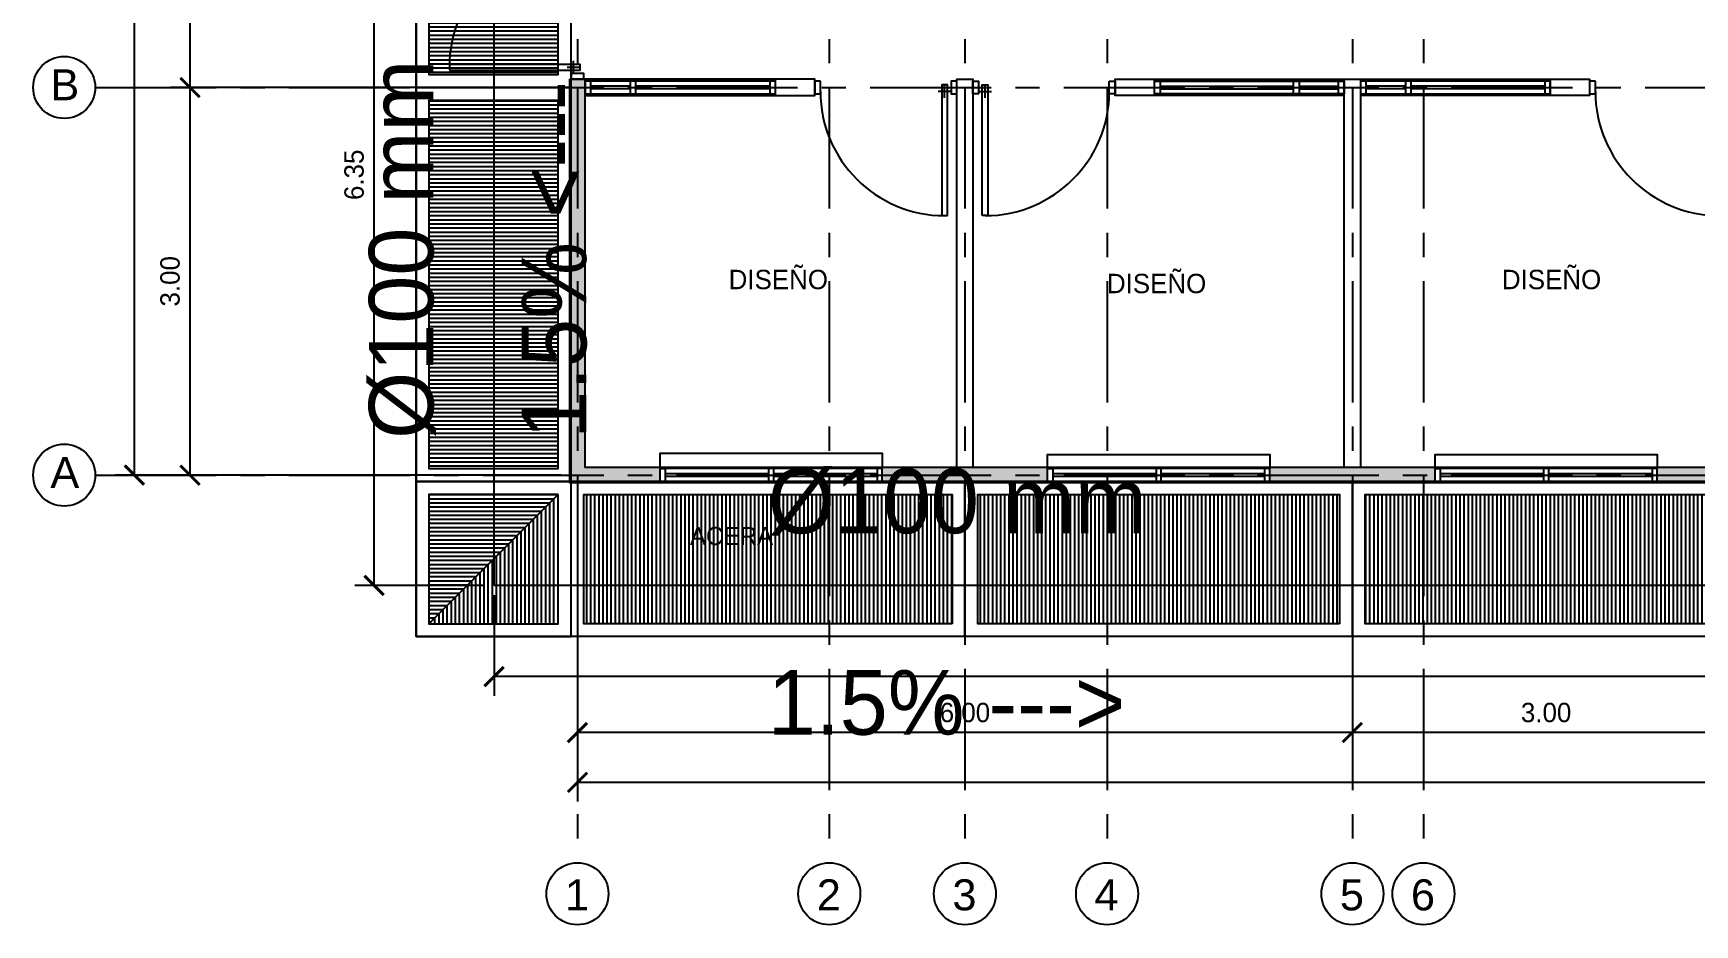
# Model space of a CAD drawing. Header units: millimetres. Extents: x 2 to 234, y 0 to 21.
# Drawn here: x 182.32 to 195.19, y 1.73 to 8.63 of the extents above; entities that cross this region are included whole.
import ezdxf

# ---------------------------------------------------------------- set-up
doc = ezdxf.new("R2010")
doc.units = ezdxf.units.MM
doc.header["$MEASUREMENT"] = 0
doc.header["$PDMODE"] = 3
doc.linetypes.add('CENTER', pattern=[2, 1.25, -0.25, 0.25, -0.25])
for name, color, linetype in [('A-COTAS', 252, 'Continuous'), ('A-EJES', 252, 'CENTER'), ('A-PLANTAS', 252, 'Continuous'), ('A-TEXTO', 252, 'Continuous')]:
    doc.layers.add(name, color=color, linetype=linetype)
doc.styles.add('EJES-ARQ$0$PL-EJES$0$R2', font='arial.ttf', dxfattribs={"height": 0.3})
doc.styles.add('T2-E75', font='GOTHIC.TTF', dxfattribs={"height": 0.15})
doc.styles.add('T8-E500', font='GOTHIC.TTF', dxfattribs={"height": 4})
doc.dimstyles.new('E75', dxfattribs={"dimtxt": 0.15, "dimasz": 0.15, "dimexe": 0.15, "dimexo": 0.075, "dimgap": 0.075, "dimtad": 1, "dimzin": 0, "dimdsep": 46, "dimtxsty": 'T2-E75', "dimblk": 'ARCHTICK', "dimcen": 0.15, "dimclrd": 252, "dimclre": 252, "dimclrt": 252, "dimadec": 0, "dimazin": 0, "dimtfac": 1, "dimtofl": 0, "dimtmove": 1, "dimatfit": 3, "dimfxl": 1, "dimtolj": 1, "dimtzin": 0, "dimarcsym": 0})
pattern_1 = [(180, (-3979.054977, -1923.915953), (0, -0.03175), [])]

# ---------------------------------------------------------------- blocks, each defined once
blk = doc.blocks.new('A$C12CA0C20')
at = {"layer": 'A-PLANTAS'}
h = blk.add_hatch(dxfattribs=at)
h.set_pattern_fill('ANSI31', color=256, scale=0.01, angle=135)
h.set_pattern_definition(pattern_1)
h.paths.add_polyline_path([(1.1, 10.15), (0.1, 10.15), (0.1, 7.35), (1.1, 7.35)])
h.paths.add_polyline_path([(1.1, 7.15), (0.1, 7.15), (0.1, 4.35), (1.1, 4.35)])
h.paths.add_polyline_path([(0.1, 1.3), (1.1, 1.3), (1.1, 4.15), (0.1, 4.15)])
h = blk.add_hatch(dxfattribs=at)
h.set_pattern_fill('ANSI31', color=256, scale=0.01, angle=135)
h.set_pattern_definition(pattern_1)
h.paths.add_polyline_path([(0.1, 0.1), (1.1, 1.1), (0.1, 1.1)])
h = blk.add_hatch(dxfattribs=at)
h.set_pattern_fill('ANSI31', color=256, scale=0.01, angle=45)
h.set_pattern_definition([(90, (-3979.054977, -1923.915953), (-0.03175, 0), [])])
h.paths.add_polyline_path([(22.15, 0.1), (22.15, 1.1), (19.35, 1.1), (19.35, 0.1)])
h.paths.add_polyline_path([(19.15, 0.1), (19.15, 1.1), (16.35, 1.1), (16.35, 0.1)])
h.paths.add_polyline_path([(16.15, 0.1), (16.15, 1.1), (13.35, 1.1), (13.35, 0.1)])
h.paths.add_polyline_path([(10.35, 1.1), (10.35, 0.1), (13.15, 0.1), (13.15, 1.1)])
h.paths.add_polyline_path([(7.35, 1.1), (7.35, 0.1), (10.15, 0.1), (10.15, 1.1)])
h.paths.add_polyline_path([(4.35, 1.1), (4.35, 0.1), (7.15, 0.1), (7.15, 1.1)])
h.paths.add_polyline_path([(1.3, 1.1), (1.3, 0.1), (4.15, 0.1), (4.15, 1.1)])
h.paths.add_polyline_path([(0.1, 0.1), (1.1, 0.1), (1.1, 1.1)])
for points in [[(0, 0), (0, 14.5), (44.5, 14.5), (44.5, 0), (0, 0)], [(1.1, 1.1), (0.1, 0.1)]]:
    blk.add_lwpolyline(points, dxfattribs=at)
for points in [[(1.2, 1.2), (1.2, 13.3), (43.3, 13.3), (43.3, 1.2)], [(1.2, 7.25), (0, 7.25), (0, 4.25), (1.2, 4.25)], [(1.1, 7.15), (0.1, 7.15), (0.1, 4.35), (1.1, 4.35)], [(1.2, 4.25), (0, 4.25), (0, 1.2), (1.2, 1.2)], [(1.1, 4.15), (0.1, 4.15), (0.1, 1.3), (1.1, 1.3)], [(1.2, 1.2), (0, 1.2), (0, 0), (1.2, 0)], [(4.25, 0), (1.2, 0), (1.2, 1.2), (4.25, 1.2)], [(7.25, 0), (4.25, 0), (4.25, 1.2), (7.25, 1.2)], [(10.25, 0), (7.25, 0), (7.25, 1.2), (10.25, 1.2)], [(1.1, 1.1), (0.1, 1.1), (0.1, 0.1), (1.1, 0.1)], [(4.15, 0.1), (1.3, 0.1), (1.3, 1.1), (4.15, 1.1)], [(7.15, 0.1), (4.35, 0.1), (4.35, 1.1), (7.15, 1.1)], [(10.15, 0.1), (7.35, 0.1), (7.35, 1.1), (10.15, 1.1)]]:
    blk.add_lwpolyline(points, close=True, dxfattribs=at)
blk = doc.blocks.new('_ArchTick')
at = {"color": 0, "linetype": 'ByBlock', "const_width": 0.15}
blk.add_lwpolyline([(-0.5, -0.5), (0.5, 0.5)], dxfattribs=at)
blk = doc.blocks.new('*D66')
at = {"layer": 'A-COTAS', "color": 252, "lineweight": -2, "transparency": 16777216}
for p, q in [((184.475, 17.206), (182.957, 17.206)), ((183.107, 5.206), (183.107, 17.206)), ((184.475, 5.206), (182.957, 5.206))]:
    blk.add_line(p, q, dxfattribs=at)
at = {"layer": 'Defpoints', "color": 0, "transparency": 16777216}
for p in [(183.107, 17.206), (184.55, 17.206), (184.55, 5.206)]:
    blk.add_point(p, dxfattribs=at)
at = {"layer": 'A-COTAS', "color": 252, "lineweight": -2, "transparency": 16777216, "xscale": 0.15, "yscale": 0.15, "zscale": 0.15}
for p, rotation in [((183.107, 17.206), 90), ((183.107, 5.206), 270)]:
    blk.add_blockref('_ArchTick', p, dxfattribs=dict(at, rotation=rotation))
at = {"layer": 'A-COTAS', "color": 252, "transparency": 16777216, "insert": (182.953, 11.206), "char_height": 0.15, "attachment_point": 5, "rotation": 90, "style": 'T2-E75'}
blk.add_mtext('\\A1;12.00', dxfattribs=at)
blk = doc.blocks.new('*D69')
at = {"layer": 'A-COTAS', "color": 252, "lineweight": -2, "transparency": 16777216}
for p, q in [((192.537, 5.081), (192.537, 3.064)), ((195.537, 5.081), (195.537, 3.064)), ((195.537, 3.214), (192.537, 3.214))]:
    blk.add_line(p, q, dxfattribs=at)
at = {"layer": 'Defpoints', "color": 0, "transparency": 16777216}
for p in [(192.537, 5.156), (195.537, 5.156), (192.537, 3.214)]:
    blk.add_point(p, dxfattribs=at)
at = {"layer": 'A-COTAS', "color": 252, "lineweight": -2, "transparency": 16777216, "xscale": 0.15, "yscale": 0.15, "zscale": 0.15, "rotation": 180}
blk.add_blockref('_ArchTick', (192.537, 3.214), dxfattribs=at)
at = {"layer": 'A-COTAS', "color": 252, "lineweight": -2, "transparency": 16777216, "xscale": 0.15, "yscale": 0.15, "zscale": 0.15}
blk.add_blockref('_ArchTick', (195.537, 3.214), dxfattribs=at)
at = {"layer": 'A-COTAS', "color": 252, "transparency": 16777216, "insert": (194.037, 3.368), "char_height": 0.15, "attachment_point": 5, "style": 'T2-E75'}
blk.add_mtext('\\A1;3.00', dxfattribs=at)
blk = doc.blocks.new('*D71')
at = {"layer": 'A-COTAS', "color": 252, "lineweight": -2, "transparency": 16777216}
for p, q in [((186.537, 5.081), (186.537, 3.064)), ((192.537, 5.081), (192.537, 3.064)), ((192.537, 3.214), (186.537, 3.214))]:
    blk.add_line(p, q, dxfattribs=at)
at = {"layer": 'Defpoints', "color": 0, "transparency": 16777216}
for p in [(186.537, 5.156), (192.537, 5.156), (186.537, 3.214)]:
    blk.add_point(p, dxfattribs=at)
at = {"layer": 'A-COTAS', "color": 252, "lineweight": -2, "transparency": 16777216, "xscale": 0.15, "yscale": 0.15, "zscale": 0.15, "rotation": 180}
blk.add_blockref('_ArchTick', (186.537, 3.214), dxfattribs=at)
at = {"layer": 'A-COTAS', "color": 252, "lineweight": -2, "transparency": 16777216, "xscale": 0.15, "yscale": 0.15, "zscale": 0.15}
blk.add_blockref('_ArchTick', (192.537, 3.214), dxfattribs=at)
at = {"layer": 'A-COTAS', "color": 252, "transparency": 16777216, "insert": (189.537, 3.368), "char_height": 0.15, "attachment_point": 5, "style": 'T2-E75'}
blk.add_mtext('\\A1;6.00', dxfattribs=at)
blk = doc.blocks.new('*D78')
at = {"layer": 'A-COTAS', "color": 252, "lineweight": -2, "transparency": 16777216}
for p, q in [((186.537, 3.055), (186.537, 2.679)), ((228.537, 3.055), (228.537, 2.679)), ((186.537, 2.829), (228.537, 2.829))]:
    blk.add_line(p, q, dxfattribs=at)
at = {"layer": 'Defpoints', "color": 0, "transparency": 16777216}
for p in [(186.537, 3.13), (228.537, 3.13), (228.537, 2.829)]:
    blk.add_point(p, dxfattribs=at)
at = {"layer": 'A-COTAS', "color": 252, "lineweight": -2, "transparency": 16777216, "xscale": 0.15, "yscale": 0.15, "zscale": 0.15, "rotation": 180}
blk.add_blockref('_ArchTick', (186.537, 2.829), dxfattribs=at)
at = {"layer": 'A-COTAS', "color": 252, "lineweight": -2, "transparency": 16777216, "xscale": 0.15, "yscale": 0.15, "zscale": 0.15}
blk.add_blockref('_ArchTick', (228.537, 2.829), dxfattribs=at)
at = {"layer": 'A-COTAS', "color": 252, "transparency": 16777216, "insert": (207.537, 2.982), "char_height": 0.15, "attachment_point": 5, "style": 'T2-E75'}
blk.add_mtext('\\A1;42.00', dxfattribs=at)
blk = doc.blocks.new('A$C25FA49E9')
at = {"layer": 'A-PLANTAS'}
for p, q in [((2.27, 0), (0.59, 0)), ((2.27, 0.1), (0.63, 0.1))]:
    blk.add_line(p, q, dxfattribs=at)
for points in [[(0.63, 0.1), (0.59, 0.1), (0.59, 0), (0.63, 0), (0.63, 0.1)], [(1.425, 0.06), (0.63, 0.06)], [(1.425, 0.04), (0.63, 0.04)], [(1.43, 0.1), (1.47, 0.1), (1.47, 0), (1.43, 0), (1.43, 0.1)], [(2.27, 0.06), (1.475, 0.06)], [(2.27, 0.04), (1.475, 0.04)], [(2.27, 0.1), (2.31, 0.1), (2.31, 0), (2.27, 0), (2.27, 0.1)]]:
    blk.add_lwpolyline(points, dxfattribs=at)
blk = doc.blocks.new('A$C684121B6')
at = {"layer": 'A-PLANTAS'}
for points in [[(0.013, 0), (0.057, 0), (0.057, 0.1), (0.013, 0.1)], [(0.362, 0), (0.406, 0), (0.406, 0.1), (0.362, 0.1)], [(1.439, 0), (1.483, 0), (1.483, 0.1), (1.439, 0.1)]]:
    blk.add_lwpolyline(points, close=True, dxfattribs=at)
for points in [[(0.362, 0.1), (0.057, 0.1)], [(0.362, 0.06), (0.057, 0.06)], [(0.362, 0.04), (0.057, 0.04)], [(1.439, 0.1), (0.406, 0.1)], [(1.439, 0.06), (0.406, 0.06)], [(1.439, 0.04), (0.406, 0.04)], [(0.057, 0), (0.362, 0)], [(0.406, 0), (1.439, 0)]]:
    blk.add_lwpolyline(points, dxfattribs=at)
blk = doc.blocks.new('*D89')
at = {"layer": 'A-COTAS', "color": 252, "lineweight": -2, "transparency": 16777216}
for p, q in [((186.412, 9.706), (183.387, 9.706)), ((183.537, 8.206), (183.537, 9.706)), ((186.412, 8.206), (183.387, 8.206))]:
    blk.add_line(p, q, dxfattribs=at)
at = {"layer": 'Defpoints', "color": 0, "transparency": 16777216}
for p in [(183.537, 9.706), (186.487, 9.706), (186.487, 8.206)]:
    blk.add_point(p, dxfattribs=at)
at = {"layer": 'A-COTAS', "color": 252, "lineweight": -2, "transparency": 16777216, "xscale": 0.15, "yscale": 0.15, "zscale": 0.15}
for p, rotation in [((183.537, 9.706), 90), ((183.537, 8.206), 270)]:
    blk.add_blockref('_ArchTick', p, dxfattribs=dict(at, rotation=rotation))
at = {"layer": 'A-COTAS', "color": 252, "transparency": 16777216, "insert": (183.383, 8.956), "char_height": 0.15, "attachment_point": 5, "rotation": 90, "style": 'T2-E75'}
blk.add_mtext('\\A1;1.50', dxfattribs=at)
blk = doc.blocks.new('*D91')
at = {"layer": 'A-COTAS', "color": 252, "lineweight": -2, "transparency": 16777216}
for p, q in [((186.412, 8.206), (183.387, 8.206)), ((183.537, 5.206), (183.537, 8.206)), ((186.412, 5.206), (183.387, 5.206))]:
    blk.add_line(p, q, dxfattribs=at)
at = {"layer": 'Defpoints', "color": 0, "transparency": 16777216}
for p in [(183.537, 8.206), (186.487, 8.206), (186.487, 5.206)]:
    blk.add_point(p, dxfattribs=at)
at = {"layer": 'A-COTAS', "color": 252, "lineweight": -2, "transparency": 16777216, "xscale": 0.15, "yscale": 0.15, "zscale": 0.15}
for p, rotation in [((183.537, 8.206), 90), ((183.537, 5.206), 270)]:
    blk.add_blockref('_ArchTick', p, dxfattribs=dict(at, rotation=rotation))
at = {"layer": 'A-COTAS', "color": 252, "transparency": 16777216, "insert": (183.383, 6.706), "char_height": 0.15, "attachment_point": 5, "rotation": 90, "style": 'T2-E75'}
blk.add_mtext('\\A1;3.00', dxfattribs=at)
blk = doc.blocks.new('A$C037570ED')
at = {"layer": 'A-PLANTAS'}
for points in [[(0, 0), (0.044, 0), (0.044, 0.1), (0, 0.1)], [(0.349, 0), (0.393, 0), (0.393, 0.1), (0.349, 0.1)], [(1.429, 0), (1.473, 0), (1.473, 0.1), (1.429, 0.1)]]:
    blk.add_lwpolyline(points, close=True, dxfattribs=at)
for points in [[(0.349, 0.1), (0.044, 0.1)], [(0.349, 0.06), (0.044, 0.06)], [(0.349, 0.04), (0.044, 0.04)], [(1.429, 0.1), (0.393, 0.1)], [(1.429, 0.06), (0.393, 0.06)], [(1.429, 0.04), (0.393, 0.04)], [(0.044, 0), (0.349, 0)], [(0.393, 0), (1.429, 0)]]:
    blk.add_lwpolyline(points, dxfattribs=at)
blk = doc.blocks.new('*D97')
at = {"layer": 'A-COTAS', "color": 252, "lineweight": -2, "transparency": 16777216}
for p, q in [((185.891, 4.278), (185.891, 3.497)), ((209.036, 4.278), (209.036, 3.497)), ((209.036, 3.647), (185.891, 3.647))]:
    blk.add_line(p, q, dxfattribs=at)
at = {"layer": 'Defpoints', "color": 0, "transparency": 16777216}
for p in [(185.891, 4.353), (209.036, 4.353), (185.891, 3.647)]:
    blk.add_point(p, dxfattribs=at)
at = {"layer": 'A-COTAS', "color": 252, "lineweight": -2, "transparency": 16777216, "xscale": 0.15, "yscale": 0.15, "zscale": 0.15, "rotation": 180}
blk.add_blockref('_ArchTick', (185.891, 3.647), dxfattribs=at)
at = {"layer": 'A-COTAS', "color": 252, "lineweight": -2, "transparency": 16777216, "xscale": 0.15, "yscale": 0.15, "zscale": 0.15}
blk.add_blockref('_ArchTick', (209.036, 3.647), dxfattribs=at)
at = {"layer": 'A-COTAS', "color": 252, "transparency": 16777216, "insert": (197.464, 3.8), "char_height": 0.15, "attachment_point": 5, "style": 'T2-E75'}
blk.add_mtext('\\A1;23.15', dxfattribs=at)
blk = doc.blocks.new('*D98')
at = {"layer": 'A-COTAS', "color": 252, "lineweight": -2, "transparency": 16777216}
for p, q in [((185.816, 10.706), (184.812, 10.706)), ((184.962, 4.353), (184.962, 10.706)), ((185.816, 4.353), (184.812, 4.353))]:
    blk.add_line(p, q, dxfattribs=at)
at = {"layer": 'Defpoints', "color": 0, "transparency": 16777216}
for p in [(184.962, 10.706), (185.891, 10.706), (185.891, 4.353)]:
    blk.add_point(p, dxfattribs=at)
at = {"layer": 'A-COTAS', "color": 252, "lineweight": -2, "transparency": 16777216, "xscale": 0.15, "yscale": 0.15, "zscale": 0.15}
for p, rotation in [((184.962, 10.706), 90), ((184.962, 4.353), 270)]:
    blk.add_blockref('_ArchTick', p, dxfattribs=dict(at, rotation=rotation))
at = {"layer": 'A-COTAS', "color": 252, "transparency": 16777216, "insert": (184.808, 7.53), "char_height": 0.15, "attachment_point": 5, "rotation": 90, "style": 'T2-E75'}
blk.add_mtext('\\A1;6.35', dxfattribs=at)

msp = doc.modelspace()

# ---------------------------------------------------------------- hatches: boundary and pattern name
at = {"layer": 'A-PLANTAS'}
h = msp.add_hatch(color=256, dxfattribs=at)
h.dxf.hatch_style = 1
h.paths.add_polyline_path([(186.597, 8.269), (186.477, 8.269), (186.477, 5.146), (187.177, 5.146), (187.177, 5.266), (186.597, 5.266)])
h.paths.add_polyline_path([(190.177, 5.266), (188.897, 5.266), (188.897, 5.146), (190.177, 5.146)])
h.paths.add_polyline_path([(193.177, 5.266), (191.897, 5.266), (191.897, 5.146), (193.177, 5.146)])
h.paths.add_polyline_path([(196.177, 5.266), (194.897, 5.266), (194.897, 5.146), (196.177, 5.146)])
h.paths.add_polyline_path([(199.177, 5.266), (197.897, 5.266), (197.897, 5.146), (199.177, 5.146)])
h.paths.add_polyline_path([(202.177, 5.266), (200.897, 5.266), (200.897, 5.146), (202.177, 5.146)])

# ---------------------------------------------------------------- linework, layer by layer
at = {"layer": 'A-COTAS', "color": 3}
for p, q in [((185.891, 4.353), (185.891, 18.074)), ((209.036, 4.353), (185.891, 4.353))]:
    msp.add_line(p, q, dxfattribs=at)
at = {"layer": 'A-EJES', "ltscale": 0.75}
for p, q in [((186.537, 20.206), (186.537, 2.206)), ((188.487, 20.206), (188.487, 2.206)), ((189.537, 20.206), (189.537, 2.206)), ((190.637, 20.206), (190.637, 2.206)), ((192.537, 20.206), (192.537, 2.206)), ((193.087, 20.206), (193.087, 2.206)), ((182.803, 8.206), (233.519, 8.206)), ((182.803, 5.206), (233.519, 5.206))]:
    msp.add_line(p, q, dxfattribs=at)
at = {"layer": 'A-EJES', "linetype": 'Continuous', "ltscale": 0.75}
for centre in [(182.563, 8.206), (182.563, 5.206), (186.537, 1.966), (188.487, 1.966), (189.537, 1.966), (190.637, 1.966), (192.537, 1.966), (193.087, 1.966)]:
    msp.add_circle(centre, 0.24, dxfattribs=at)
at = {"layer": 'A-PLANTAS'}
for p, q in [((186.457, 8.363), (186.557, 8.363)), ((186.507, 8.313), (186.507, 8.413)), ((189.43, 8.176), (189.33, 8.176)), ((189.38, 8.126), (189.38, 8.226)), ((189.643, 8.176), (189.743, 8.176)), ((189.693, 8.126), (189.693, 8.226))]:
    msp.add_line(p, q, dxfattribs=at)
for points in [[(185.545, 8.341), (186.557, 8.341), (186.557, 8.385), (185.545, 8.385)], [(186.587, 8.269), (186.587, 8.313), (186.487, 8.313), (186.487, 8.269)], [(188.418, 8.256), (188.374, 8.256), (188.374, 8.156), (188.418, 8.156)], [(189.474, 8.256), (189.43, 8.256), (189.43, 8.156), (189.474, 8.156)], [(189.599, 8.256), (189.643, 8.256), (189.643, 8.156), (189.599, 8.156)], [(190.655, 8.256), (190.699, 8.256), (190.699, 8.156), (190.655, 8.156)], [(194.418, 8.256), (194.374, 8.256), (194.374, 8.156), (194.418, 8.156)], [(189.402, 7.214), (189.402, 8.226), (189.358, 8.226), (189.358, 7.214)], [(189.671, 7.214), (189.671, 8.226), (189.715, 8.226), (189.715, 7.214)]]:
    msp.add_lwpolyline(points, close=True, dxfattribs=at)
for points in [[(210.599, 5.146), (186.477, 5.146), (186.477, 8.269)], [(186.597, 8.269), (186.477, 8.269)], [(210.599, 5.266), (186.597, 5.266), (186.597, 8.269)], [(186.597, 8.144), (188.374, 8.144), (188.374, 8.269), (186.597, 8.269)], [(188.069, 8.144), (188.069, 8.269)], [(188.069, 8.144), (188.069, 8.269)], [(189.474, 5.266), (189.474, 8.269), (189.599, 8.269), (189.599, 5.266)], [(192.474, 8.144), (190.699, 8.144), (190.699, 8.269), (194.374, 8.269), (194.374, 8.144), (192.599, 8.144)], [(191.004, 8.144), (191.004, 8.269)], [(192.474, 5.266), (192.474, 8.269), (192.599, 8.269), (192.599, 5.266)], [(194.069, 8.144), (194.069, 8.269)], [(187.177, 5.276), (187.177, 5.376), (188.897, 5.376), (188.897, 5.266)], [(190.177, 5.266), (190.177, 5.366), (191.897, 5.366), (191.897, 5.256)], [(193.177, 5.266), (193.177, 5.366), (194.897, 5.366), (194.897, 5.256)], [(187.177, 5.146), (187.177, 5.266)], [(188.897, 5.146), (188.897, 5.266)], [(190.177, 5.146), (190.177, 5.266)], [(191.897, 5.146), (191.897, 5.266)], [(193.177, 5.146), (193.177, 5.266)], [(194.897, 5.146), (194.897, 5.266)]]:
    msp.add_lwpolyline(points, dxfattribs=at)
for centre, start, end in [((186.507, 8.363), 90, 180), ((189.38, 8.176), 180, 270), ((189.693, 8.176), 270, 0)]:
    msp.add_arc(centre, 0.962, start, end, dxfattribs=at)
at = {"layer": 'A-PLANTAS', "linetype": 'Continuous'}
msp.add_arc((195.38, 8.176), 0.962, 180, 270, dxfattribs=at)

# ---------------------------------------------------------------- block references
at = {"layer": 'A-PLANTAS'}
for name, p in [('A$C12CA0C20', (185.287, 3.956)), ('A$C037570ED', (186.597, 8.156)), ('A$C684121B6', (192.587, 8.156))]:
    msp.add_blockref(name, p, dxfattribs=at)
at = {"layer": 'A-PLANTAS', "xscale": -1}
msp.add_blockref('A$C684121B6', (192.487, 8.156), dxfattribs=at)
at = {"layer": 'A-PLANTAS', "xscale": -1, "rotation": 180}
for p in [(186.587, 5.256), (189.587, 5.256), (192.587, 5.256)]:
    msp.add_blockref('A$C25FA49E9', p, dxfattribs=at)

# ---------------------------------------------------------------- texts
at = {"layer": 'A-COTAS', "color": 3, "char_height": 0.5, "attachment_point": 1, "rotation": 90, "style": 'T8-E500'}
for s, insert in [('%%C100 mm', (184.922, 5.486)), ('1.5% <---', (186.106, 5.486))]:
    msp.add_mtext_dynamic_manual_height_columns(s, width=3.43787, gutter_width=20, heights=[0], dxfattribs=dict(at, insert=insert))
at = {"layer": 'A-COTAS', "color": 3, "char_height": 0.5, "attachment_point": 1, "style": 'T8-E500'}
for s, insert in [('%%C100 mm', (188.01, 5.256)), ('1.5% --->', (188.01, 3.697))]:
    msp.add_mtext_dynamic_manual_height_columns(s, width=3.8866, gutter_width=20, heights=[0], dxfattribs=dict(at, insert=insert))
at = {"layer": 'A-EJES', "linetype": 'Continuous', "ltscale": 0.75, "style": 'EJES-ARQ$0$PL-EJES$0$R2'}
for s, p in [('B', (182.456, 8.107)), ('A', (182.456, 5.107)), ('1', (186.44, 1.838)), ('2', (188.39, 1.838)), ('3', (189.44, 1.838)), ('4', (190.54, 1.838)), ('5', (192.44, 1.838)), ('6', (192.99, 1.838))]:
    msp.add_text(s, height=0.24, dxfattribs=at).set_placement(p)
at = {"layer": 'A-TEXTO', "attachment_point": 2, "style": 'T2-E75'}
for s, insert, char_height in [('DISEÑO', (188.092, 6.795), 0.15), ('DISEÑO', (194.079, 6.795), 0.15), ('DISEÑO', (191.021, 6.764), 0.15), ('ACERA', (187.73, 4.805), 0.14)]:
    msp.add_mtext_dynamic_manual_height_columns(s, width=4.1391, gutter_width=0.75, heights=[0], dxfattribs=dict(at, insert=insert, char_height=char_height))

# ---------------------------------------------------------------- dimensions: what is measured, and where the dimension line sits
at = {"layer": 'A-COTAS'}
for base, p1, p2, picture, middle in [((183.107, 17.206), (184.55, 5.206), (184.55, 17.206), '*D66', (182.953, 11.206)), ((183.537, 9.706), (186.487, 8.206), (186.487, 9.706), '*D89', (183.383, 8.956)), ((183.537, 8.206), (186.487, 5.206), (186.487, 8.206), '*D91', (183.383, 6.706))]:
    dim = msp.add_linear_dim(base=base, p1=p1, p2=p2, angle=90, dimstyle='E75', dxfattribs=at)
    dim.commit()
    dim.dimension.update_dxf_attribs({"geometry": picture, "text_midpoint": middle})
at = {"layer": 'A-COTAS', "color": 5}
dim = msp.add_linear_dim(base=(184.962, 10.706), p1=(185.891, 4.353), p2=(185.891, 10.706), angle=90, dimstyle='E75', dxfattribs=at)
dim.commit()
dim.dimension.update_dxf_attribs({"geometry": '*D98', "text_midpoint": (184.808, 7.53)})
at = {"layer": 'A-COTAS'}
for base, p1, p2, picture, middle in [((186.537, 3.214), (192.537, 5.156), (186.537, 5.156), '*D71', (189.537, 3.368)), ((192.537, 3.214), (195.537, 5.156), (192.537, 5.156), '*D69', (194.037, 3.368)), ((228.537, 2.829), (186.537, 3.13), (228.537, 3.13), '*D78', (207.537, 2.982))]:
    dim = msp.add_linear_dim(base=base, p1=p1, p2=p2, dimstyle='E75', dxfattribs=at)
    dim.commit()
    dim.dimension.update_dxf_attribs({"geometry": picture, "text_midpoint": middle})
at = {"layer": 'A-COTAS', "color": 5}
dim = msp.add_linear_dim(base=(185.8911, 3.6465), p1=(209.0362, 4.3533), p2=(185.8911, 4.3533), dimstyle='E75', dxfattribs=at)
dim.commit()
dim.dimension.update_dxf_attribs({"geometry": '*D97', "text_midpoint": (197.4637, 3.8003)})

doc.saveas('drawing.dxf')
